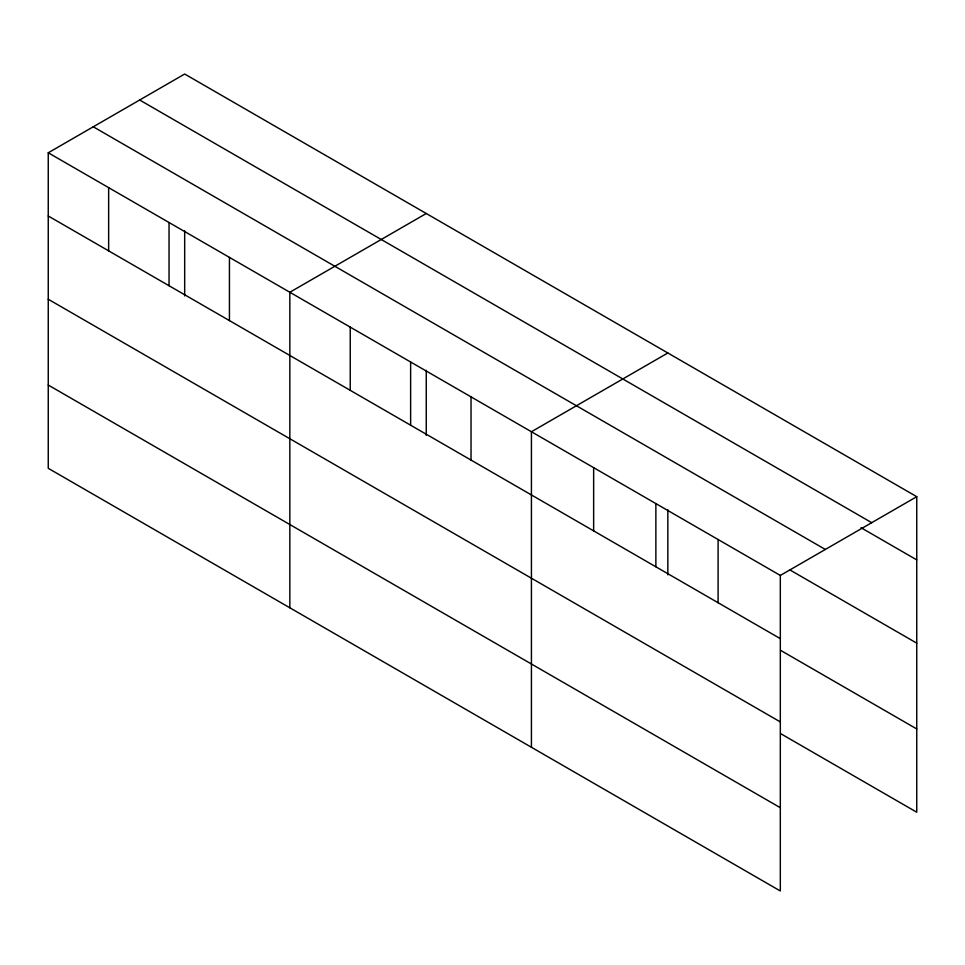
<?xml version="1.0" encoding="UTF-8"?>
<svg xmlns="http://www.w3.org/2000/svg" width="965" height="965" viewBox="0 0 965 965"><rect width="100%" height="100%" fill="white"/><g stroke="black" fill="none" stroke-linecap="round" stroke-linejoin="round"><path stroke-width="1.45" d="M48.25 152.784L780.323 575.442L780.323 890.972L48.25 468.315L48.25 152.784L184.677 74.028L916.75 496.685L916.75 812.216L780.625 733.629M426.265 213.506L289.838 292.262L289.838 607.793M667.84 352.973L531.426 431.741L531.426 747.272M780.323 575.442L916.75 496.685M139.66 100.01L871.733 522.68M861.009 527.698L916.75 559.881M93.267 126.789L825.34 549.459M789.708 569.808L916.75 643.148M48.25 215.991L780.323 638.649M780.625 650.362L916.75 728.949M48.25 299.259L780.323 721.917M48.25 385.047L780.323 807.705M718.105 539.519L718.105 602.715M667.84 509.797L667.84 574.887M655.874 503.597L655.874 566.793M593.644 467.663L593.644 530.871M471.029 396.868L471.029 460.076M426.265 370.319L426.265 435.408M410.632 362.008L410.632 425.203M350.235 327.135L350.235 390.33M229.441 257.39L229.441 320.597M184.677 230.852L184.677 295.929M169.044 222.529L169.044 285.724M108.647 187.656L108.647 250.852"/></g></svg>
